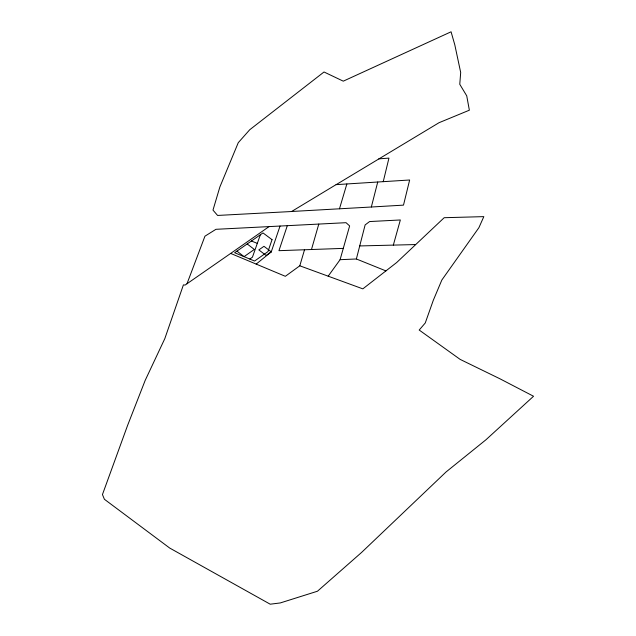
<?xml version="1.0" encoding="UTF-8"?>
<svg xmlns="http://www.w3.org/2000/svg" width="636" height="636" viewBox="0 0 636 636"><rect width="100%" height="100%" fill="white"/><g stroke="black" fill="none" stroke-linecap="round" stroke-linejoin="round"><path stroke-width="0.95" d="M383.238 181.665L388.946 158.11L378.786 158.857M291.558 211.486L371.337 207.01L377.736 182.007M328.176 276.175L340.093 259.687L356.367 258.979L365.128 224.921L369.611 221.551L400.346 219.969L393.334 245.106M340.093 259.687L349.633 225.915L346.032 222.687L215.946 229.31L204.943 236.187L186.992 283.759M311.473 249.519L318.787 224.071M299.802 265.8L362.838 288.855L396.681 262.525L444.182 217.711L483.829 216.63L478.892 227.696L441.845 280.023L433.323 300.232L425.261 322.969L419.196 330.044L460.138 359.388L499.896 378.77L533.548 396.252L485.904 439.81L446.067 471.96L361.558 552.461L317.459 591.226L280.269 602.944L270.213 604.2L169.709 548.057L104.407 499.276L102.452 494.554L127.605 425.373L145.151 380.463L164.819 338.614L183.406 284.896L185.116 285.063L230.669 253.422L285.341 276.302L299.802 265.8L304.517 249.765M339.473 208.799L346.859 183.963M287.305 225.669L278.95 250.679L343.289 248.382M280.047 226.042L271.27 251.84L256.181 264.099M260.363 234.756L252.436 257.183L249.789 259.043M230.669 253.422L269.06 226.607M336.094 184.679L439.039 122.7L469.36 110.195L466.729 95.845L459.772 84.286L460.687 72.48L454.804 44.846L451.075 31.8L343.281 81.162L324.01 71.987L249.733 129.744L238.262 142.687L219.873 186.968L212.988 210.111L217.584 215.445L291.574 211.518L336.07 184.647L409.648 179.996L403.494 205.134L371.337 207.01M359.722 245.941L415.594 244.558M356.367 258.979L385.917 270.896M251.419 241.004L257.31 243.381M247.197 243.954L254.328 249.431L244.049 256.65L236.966 251.109M272.041 239.661L267.947 251.61L254.583 261.038L234.644 252.731L262.986 232.919L272.041 239.661M271.27 251.84L266.126 255.473L258.844 249.908L263.964 246.307L271.27 251.84"/></g></svg>
